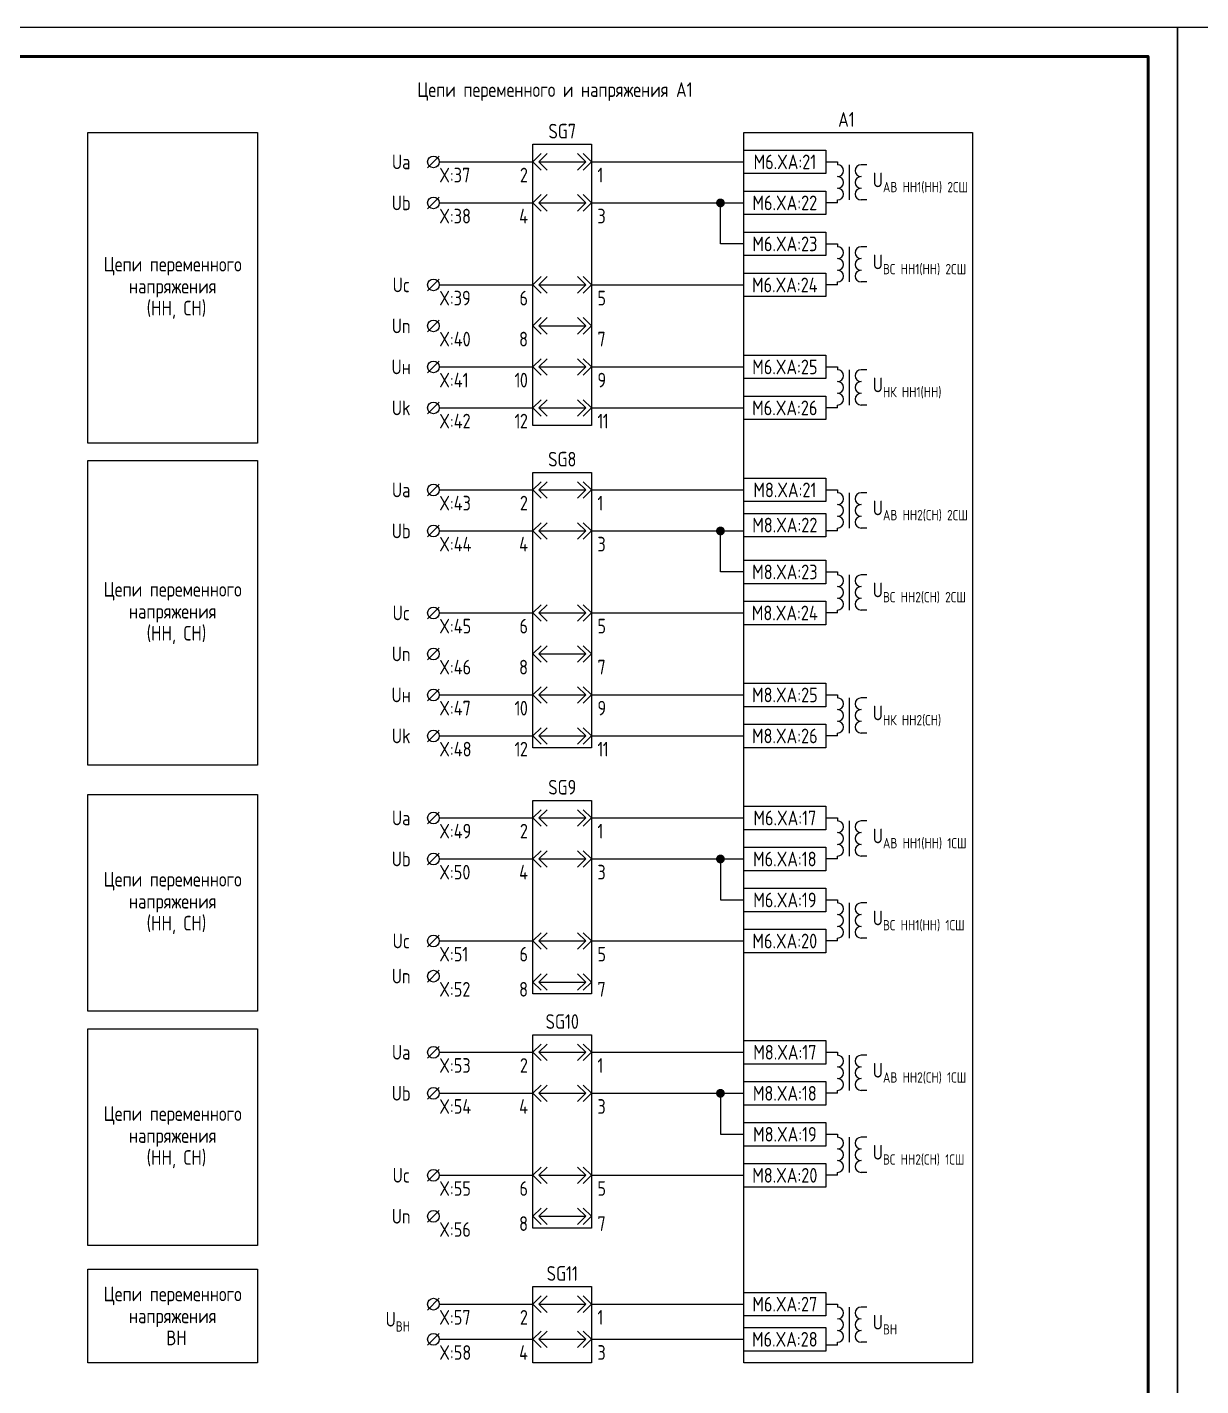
# Model space of a CAD drawing. Header units: millimetres. Extents: x -1117 to 5846, y -90 to 586.
# Drawn here: x 223.7 to 424, y 65.1 to 297 of the extents above; entities that cross this region are included whole.
import ezdxf

# ---------------------------------------------------------------- set-up
doc = ezdxf.new("R2010")
doc.units = ezdxf.units.MM
doc.styles.add('Gost_type_A', font='GOST_A.TTF')

# ---------------------------------------------------------------- blocks, each defined once
blk = doc.blocks.new('Формат_А3')
blk.add_lwpolyline([(-420, 297), (0, 297), (0, 0), (-420, 0)], close=True)
at = {"lineweight": 50}
blk.add_lwpolyline([(-400, 292), (-5, 292), (-5, 5), (-400, 5)], close=True, dxfattribs=at)
blk = doc.blocks.new('БИ_разъем')
for p, q in [((0, 0), (1.41, 1.41)), ((0, 0), (1.41, 1.41)), ((0, 0), (1.41, -1.41)), ((0, 0), (1.41, -1.41)), ((1, 0), (2.41, 1.41)), ((1, 0), (2.41, -1.41)), ((1, 0), (9, 0)), ((9, 0), (7.59, 1.41)), ((9, 0), (7.59, -1.41)), ((10, 0), (8.59, 1.41)), ((10, 0), (8.59, 1.41)), ((10, 0), (8.59, -1.41)), ((10, 0), (8.59, -1.41))]:
    blk.add_line(p, q)
blk = doc.blocks.new('POINT')
at = {"const_width": 0.75}
blk.add_lwpolyline([(-0.375, 0, 1), (0.375, 0, 1)], format="xyb", close=True, dxfattribs=at)

msp = doc.modelspace()

# ---------------------------------------------------------------- linework, layer by layer
for p, q in [((294, 275), (292, 273)), ((294.01, 274), (310, 274)), ((320.01, 274), (346, 274)), ((294, 268), (292, 266)), ((294.01, 267), (310, 267)), ((320.01, 267), (346, 267)), ((342, 260), (342, 267)), ((346, 260), (342, 260)), ((294, 254), (292, 252)), ((294.01, 253), (310, 253)), ((320.01, 253), (346, 253)), ((294, 247), (292, 245)), ((294, 240), (292, 238)), ((294.01, 239), (310, 239)), ((320.01, 239), (346, 239)), ((294, 233), (292, 231)), ((294.01, 232), (310, 232)), ((320.01, 232), (346, 232)), ((294, 219), (292, 217)), ((294.01, 218), (310, 218)), ((320.01, 218), (346, 218)), ((294, 212), (292, 210)), ((294.01, 211), (310, 211)), ((320.01, 211), (346, 211)), ((342, 204), (342, 211)), ((346, 204), (342, 204)), ((294, 198), (292, 196)), ((294.01, 197), (310, 197)), ((320.01, 197), (346, 197)), ((294, 191), (292, 189)), ((294, 184), (292, 182)), ((294.01, 183), (310, 183)), ((320.01, 183), (346, 183)), ((294, 177), (292, 175)), ((294.01, 176), (310, 176)), ((320.01, 176), (346, 176)), ((294, 163), (292, 161)), ((294.01, 162), (310, 162)), ((320.01, 162), (346, 162)), ((294, 156), (292, 154)), ((294.01, 155), (310, 155)), ((320.01, 155), (346, 155)), ((342, 155), (342, 148)), ((342, 148), (346, 148)), ((294, 142), (292, 140)), ((294.01, 141), (310, 141)), ((320.01, 141), (346, 141)), ((294, 136), (292, 134)), ((294, 123), (292, 121)), ((294.01, 122), (310, 122)), ((320.01, 122), (346, 122)), ((294, 116), (292, 114)), ((294.01, 115), (310, 115)), ((320.01, 115), (346, 115)), ((342, 115), (342, 108)), ((342, 108), (346, 108)), ((294, 102), (292, 100)), ((294.01, 101), (310, 101)), ((320.01, 101), (346, 101)), ((294, 95), (292, 93)), ((294, 80), (292, 78)), ((294, 79), (310, 79)), ((320, 79), (346, 79)), ((294, 74), (292, 72)), ((294.01, 73), (309.83, 73)), ((320, 73), (346, 73))]:
    msp.add_line(p, q)
at = {"ltscale": 4}
for p, q in [((360, 274), (362, 274)), ((362, 274), (362, 273.5)), ((362, 274), (362, 273.5)), ((364, 273.5), (364, 269.5)), ((364, 271.5), (364, 267.5)), ((367, 273.5), (366, 273.5)), ((362, 267), (360, 267)), ((362, 267), (362, 267.5)), ((367, 267.5), (366, 267.5)), ((360, 260), (362, 260)), ((362, 260), (362, 259.5)), ((362, 260), (362, 259.5)), ((364, 259.5), (364, 255.5)), ((364, 257.5), (364, 253.5)), ((367, 259.5), (366, 259.5)), ((362, 253), (360, 253)), ((362, 253), (362, 253.5)), ((367, 253.5), (366, 253.5)), ((360, 239), (362, 239)), ((362, 239), (362, 238.5)), ((362, 239), (362, 238.5)), ((364, 238.5), (364, 234.5)), ((367, 238.5), (366, 238.5)), ((364, 236.5), (364, 232.5)), ((362, 232), (360, 232)), ((362, 232), (362, 232.5)), ((367, 232.5), (366, 232.5)), ((360, 218), (362, 218)), ((362, 218), (362, 217.5)), ((362, 218), (362, 217.5)), ((364, 217.5), (364, 213.5)), ((367, 217.5), (366, 217.5)), ((364, 215.5), (364, 211.5)), ((362, 211), (362, 211.5)), ((367, 211.5), (366, 211.5)), ((362, 211), (360, 211)), ((360, 204), (362, 204)), ((362, 204), (362, 203.5)), ((362, 204), (362, 203.5)), ((364, 203.5), (364, 199.5)), ((367, 203.5), (366, 203.5)), ((364, 201.5), (364, 197.5)), ((362, 197), (362, 197.5)), ((367, 197.5), (366, 197.5)), ((362, 197), (360, 197)), ((360, 183), (362, 183)), ((362, 183), (362, 182.5)), ((362, 183), (362, 182.5)), ((364, 182.5), (364, 178.5)), ((367, 182.5), (366, 182.5)), ((364, 180.5), (364, 176.5)), ((362, 176), (362, 176.5)), ((367, 176.5), (366, 176.5)), ((362, 176), (360, 176)), ((360, 162), (362, 162)), ((362, 162), (362, 161.5)), ((362, 162), (362, 161.5)), ((364, 161.5), (364, 157.5)), ((367, 161.5), (366, 161.5)), ((364, 159.5), (364, 155.5)), ((362, 155), (362, 155.5)), ((367, 155.5), (366, 155.5)), ((362, 155), (360, 155)), ((360, 148), (362, 148)), ((362, 148), (362, 147.5)), ((362, 148), (362, 147.5)), ((364, 147.5), (364, 143.5)), ((367, 147.5), (366, 147.5)), ((364, 145.5), (364, 141.5)), ((362, 141), (362, 141.5)), ((367, 141.5), (366, 141.5)), ((362, 141), (360, 141)), ((360, 122), (362, 122)), ((362, 122), (362, 121.5)), ((362, 122), (362, 121.5)), ((364, 121.5), (364, 117.5)), ((367, 121.5), (366, 121.5)), ((364, 119.5), (364, 115.5)), ((362, 115), (360, 115)), ((362, 115), (362, 115.5)), ((367, 115.5), (366, 115.5)), ((360, 108), (362, 108)), ((362, 108), (362, 107.5)), ((362, 108), (362, 107.5)), ((364, 107.5), (364, 103.5)), ((367, 107.5), (366, 107.5)), ((364, 105.5), (364, 101.5)), ((362, 101), (360, 101)), ((362, 101), (362, 101.5)), ((367, 101.5), (366, 101.5)), ((360, 79), (362, 79)), ((362, 79), (362, 78.5)), ((362, 79), (362, 78.5)), ((364, 78.5), (364, 74.5)), ((367, 78.5), (366, 78.5)), ((364, 76.5), (364, 72.5)), ((362, 72), (360, 72)), ((362, 72), (362, 72.5)), ((367, 72.5), (366, 72.5))]:
    msp.add_line(p, q, dxfattribs=at)
for points in [[(263, 226), (234, 226), (234, 279), (263, 279)], [(346, 279), (385, 279), (385, 69), (346, 69)], [(310, 277), (320, 277), (320, 229), (310, 229)], [(346, 276), (360, 276), (360, 272), (346, 272)], [(346, 269), (360, 269), (360, 265), (346, 265)], [(346, 262), (360, 262), (360, 258), (346, 258)], [(346, 255), (360, 255), (360, 251), (346, 251)], [(346, 241), (360, 241), (360, 237), (346, 237)], [(346, 234), (360, 234), (360, 230), (346, 230)], [(263, 171), (234, 171), (234, 223), (263, 223)], [(310, 221), (320, 221), (320, 174), (310, 174)], [(346, 220), (360, 220), (360, 216), (346, 216)], [(346, 214), (360, 214), (360, 210), (346, 210)], [(346, 206), (360, 206), (360, 202), (346, 202)], [(346, 199), (360, 199), (360, 195), (346, 195)], [(346, 185), (360, 185), (360, 181), (346, 181)], [(346, 178), (360, 178), (360, 174), (346, 174)], [(263, 129), (234, 129), (234, 166), (263, 166)], [(310, 165), (320, 165), (320, 132), (310, 132)], [(346, 164), (360, 164), (360, 160), (346, 160)], [(346, 157), (360, 157), (360, 153), (346, 153)], [(346, 150), (360, 150), (360, 146), (346, 146)], [(346, 143), (360, 143), (360, 139), (346, 139)], [(263, 89), (234, 89), (234, 126), (263, 126)], [(310, 125), (320, 125), (320, 92), (310, 92)], [(346, 124), (360, 124), (360, 120), (346, 120)], [(346, 117), (360, 117), (360, 113), (346, 113)], [(346, 110), (360, 110), (360, 106), (346, 106)], [(346, 103), (360, 103), (360, 99), (346, 99)], [(263, 69), (234, 69), (234, 85), (263, 85)], [(310, 82), (320, 82), (320, 69), (310, 69)], [(346, 81), (360, 81), (360, 77), (346, 77)], [(346, 75), (360, 75), (360, 71), (346, 71)]]:
    msp.add_lwpolyline(points, close=True)
for centre in [(293, 274), (293, 267), (293, 253), (293, 246), (293, 239), (293, 232), (293, 218), (293, 211), (293, 197), (293, 190), (293, 183), (293, 176), (293, 162), (293, 155), (293, 141), (293, 135), (293, 122), (293, 115), (293, 101), (293, 94), (293, 79), (293, 73)]:
    msp.add_circle(centre, 1)
for centre, start, end in [((362, 272.5), 270, 90), ((362, 270.5), 270, 90), ((366, 272.5), 90, 270), ((366, 272.5), 90, 270), ((366, 270.5), 90, 270), ((366, 270.5), 90, 270), ((362, 268.5), 270, 90), ((366, 268.5), 90, 270), ((362, 258.5), 270, 90), ((362, 256.5), 270, 90), ((366, 258.5), 90, 270), ((366, 258.5), 90, 270), ((366, 256.5), 90, 270), ((366, 256.5), 90, 270), ((362, 254.5), 270, 90), ((366, 254.5), 90, 270), ((362, 237.5), 270, 90), ((366, 237.5), 90, 270), ((366, 237.5), 90, 270), ((362, 235.5), 270, 90), ((362, 233.5), 270, 90), ((366, 235.5), 90, 270), ((366, 235.5), 90, 270), ((366, 233.5), 90, 270), ((362, 216.5), 270, 90), ((366, 216.5), 90, 270), ((366, 216.5), 90, 270), ((362, 214.5), 270, 90), ((362, 212.5), 270, 90), ((366, 214.5), 90, 270), ((366, 214.5), 90, 270), ((366, 212.5), 90, 270), ((362, 202.5), 270, 90), ((366, 202.5), 90, 270), ((366, 202.5), 90, 270), ((362, 200.5), 270, 90), ((362, 198.5), 270, 90), ((366, 200.5), 90, 270), ((366, 200.5), 90, 270), ((366, 198.5), 90, 270), ((362, 181.5), 270, 90), ((366, 181.5), 90, 270), ((366, 181.5), 90, 270), ((362, 179.5), 270, 90), ((366, 179.5), 90, 270), ((366, 179.5), 90, 270), ((362, 177.5), 270, 90), ((366, 177.5), 90, 270), ((362, 160.5), 270, 90), ((366, 160.5), 90, 270), ((366, 160.5), 90, 270), ((362, 158.5), 270, 90), ((366, 158.5), 90, 270), ((366, 158.5), 90, 270), ((362, 156.5), 270, 90), ((366, 156.5), 90, 270), ((362, 146.5), 270, 90), ((366, 146.5), 90, 270), ((366, 146.5), 90, 270), ((362, 144.5), 270, 90), ((366, 144.5), 90, 270), ((366, 144.5), 90, 270), ((362, 142.5), 270, 90), ((366, 142.5), 90, 270), ((362, 120.5), 270, 90), ((366, 120.5), 90, 270), ((366, 120.5), 90, 270), ((362, 118.5), 270, 90), ((366, 118.5), 90, 270), ((366, 118.5), 90, 270), ((362, 116.5), 270, 90), ((366, 116.5), 90, 270), ((362, 106.5), 270, 90), ((366, 106.5), 90, 270), ((366, 106.5), 90, 270), ((362, 104.5), 270, 90), ((366, 104.5), 90, 270), ((366, 104.5), 90, 270), ((362, 102.5), 270, 90), ((366, 102.5), 90, 270), ((362, 77.5), 270, 90), ((366, 77.5), 90, 270), ((366, 77.5), 90, 270), ((362, 75.5), 270, 90), ((362, 73.5), 270, 90), ((366, 75.5), 90, 270), ((366, 75.5), 90, 270), ((366, 73.5), 90, 270)]:
    msp.add_arc(centre, 1, start, end, dxfattribs=at)

# ---------------------------------------------------------------- block references
at = {"color": 1}
for p in [(420, 0), (840, 0)]:
    msp.add_blockref('Формат_А3', p, dxfattribs=at)
for name, p in [('БИ_разъем', (310, 274)), ('БИ_разъем', (310, 267)), ('POINT', (342, 267)), ('БИ_разъем', (310, 253)), ('БИ_разъем', (310, 246)), ('БИ_разъем', (310, 239)), ('БИ_разъем', (310, 232)), ('БИ_разъем', (310, 218)), ('БИ_разъем', (310, 211)), ('POINT', (342, 211)), ('БИ_разъем', (310, 197)), ('БИ_разъем', (310, 190)), ('БИ_разъем', (310, 183)), ('БИ_разъем', (310, 176)), ('БИ_разъем', (310, 162)), ('БИ_разъем', (310, 155)), ('POINT', (342, 155)), ('БИ_разъем', (310, 141)), ('БИ_разъем', (310, 134)), ('БИ_разъем', (310, 122)), ('БИ_разъем', (310, 115)), ('POINT', (342, 115)), ('БИ_разъем', (310, 101)), ('БИ_разъем', (310, 94)), ('БИ_разъем', (310, 79)), ('БИ_разъем', (310, 73))]:
    msp.add_blockref(name, p)

# ---------------------------------------------------------------- texts
at = {"char_height": 2.5, "line_spacing_factor": 0.9, "style": 'Gost_type_A'}
for s, insert, width, attachment_point in [('Цепи переменного и напряжения А1', (313.75, 286), 197.5, 5), ('A1', (363.5, 280), 35, 8), ('SG7', (315, 278), 10, 8), ('Ua', (287.5, 274), 11, 5), ('X:37', (294, 273), 8, 1), ('{\\T0.9;2}', (309, 273), 5, 3), ('{\\T0.9;1}', (321, 273), 5, 1), ('Ub', (287.5, 267), 11, 5), ('X:38', (294, 266), 8, 1), ('{\\T0.9;4}', (309, 266), 5, 3), ('{\\T0.9;3}', (321, 266), 5, 1), ('Цепи переменного напряжения  \\P (НН, СН)', (248.5, 252.5), 29, 5), ('Uc', (287.5, 253), 11, 5), ('X:39', (294, 252), 8, 1), ('{\\T0.9;6}', (309, 252), 5, 3), ('{\\T0.9;5}', (321, 252), 5, 1), ('Un', (287.5, 246), 11, 5), ('X:40', (294, 245), 8, 1), ('{\\T0.9;8}', (309, 245), 5, 3), ('{\\T0.9;7}', (321, 245), 5, 1), ('Uн', (287.5, 239), 11, 5), ('X:41', (294, 238), 8, 1), ('{\\T0.9;10}', (309, 238), 5, 3), ('{\\T0.9;9}', (321, 238), 5, 1), ('Uk', (287.5, 232), 11, 5), ('X:42', (294, 231), 8, 1), ('{\\T0.9;12}', (309, 231), 5, 3), ('{\\T0.9;11}', (321, 231), 5, 1), ('SG8', (315, 222), 10, 8), ('Ua', (287.5, 218), 11, 5), ('X:43', (294, 217), 8, 1), ('{\\T0.9;2}', (309, 217), 5, 3), ('{\\T0.9;1}', (321, 217), 5, 1), ('Ub', (287.5, 211), 11, 5), ('X:44', (294, 210), 8, 1), ('{\\T0.9;4}', (309, 210), 5, 3), ('{\\T0.9;3}', (321, 210), 5, 1), ('Цепи переменного напряжения\\P (НН, СН)', (248.5, 197), 29, 5), ('Uc', (287.5, 197), 11, 5), ('X:45', (294, 196), 8, 1), ('{\\T0.9;6}', (309, 196), 5, 3), ('{\\T0.9;5}', (321, 196), 5, 1), ('Un', (287.5, 190), 11, 5), ('X:46', (294, 189), 8, 1), ('{\\T0.9;8}', (309, 189), 5, 3), ('{\\T0.9;7}', (321, 189), 5, 1), ('Uн', (287.5, 183), 11, 5), ('X:47', (294, 182), 8, 1), ('{\\T0.9;10}', (309, 182), 5, 3), ('{\\T0.9;9}', (321, 182), 5, 1), ('Uk', (287.5, 176), 11, 5), ('X:48', (294, 175), 8, 1), ('{\\T0.9;12}', (309, 175), 5, 3), ('{\\T0.9;11}', (321, 175), 5, 1), ('SG9', (315, 166), 10, 8), ('Ua', (287.5, 162), 11, 5), ('X:49', (294, 161), 8, 1), ('{\\T0.9;2}', (309, 161), 5, 3), ('{\\T0.9;1}', (321, 161), 5, 1), ('Ub', (287.5, 155), 11, 5), ('X:50', (294, 154), 8, 1), ('{\\T0.9;4}', (309, 154), 5, 3), ('{\\T0.9;3}', (321, 154), 5, 1), ('Цепи переменного напряжения  \\P (НН, СН)', (248.5, 147.5), 29, 5), ('Uc', (287.5, 141), 11, 5), ('X:51', (294, 140), 8, 1), ('{\\T0.9;6}', (309, 140), 5, 3), ('{\\T0.9;5}', (321, 140), 5, 1), ('Un', (287.5, 135), 11, 5), ('X:52', (294, 134), 8, 1), ('{\\T0.9;8}', (309, 134), 5, 3), ('{\\T0.9;7}', (321, 134), 5, 1), ('SG10', (315, 126), 10, 8), ('Ua', (287.5, 122), 11, 5), ('X:53', (294, 121), 8, 1), ('{\\T0.9;2}', (309, 121), 5, 3), ('{\\T0.9;1}', (321, 121), 5, 1), ('Ub', (287.5, 115), 11, 5), ('X:54', (294, 114), 8, 1), ('{\\T0.9;4}', (309, 114), 5, 3), ('{\\T0.9;3}', (321, 114), 5, 1), ('Цепи переменного напряжения\\P (НН, СН)', (248.5, 107.5), 29, 5), ('Uc', (287.5, 101), 11, 5), ('X:55', (294, 100), 8, 1), ('{\\T0.9;6}', (309, 100), 5, 3), ('{\\T0.9;5}', (321, 100), 5, 1), ('Un', (287.5, 94), 11, 5), ('X:56', (294, 93), 8, 1), ('{\\T0.9;8}', (309, 94), 5, 3), ('{\\T0.9;7}', (321, 94), 5, 1), ('SG11', (315, 83), 10, 8), ('Цепи переменного напряжения\\P BH', (248.5, 77), 29, 5), ('\\A1;U{\\H0.7x;\\S^ BH;}', (289, 76), 6, 6), ('X:57', (294, 78), 10, 1), ('{\\T0.9;2}', (309, 78), 5, 3), ('{\\T0.9;1}', (321, 78), 5, 1), ('X:58', (294, 72), 10, 1), ('{\\T0.9;4}', (309, 72), 5, 3), ('{\\T0.9;3}', (321, 72), 5, 1)]:
    msp.add_mtext(s, dxfattribs=dict(at, insert=insert, width=width, attachment_point=attachment_point))
at = {"char_height": 2.5, "style": 'Gost_type_A'}
for s, insert, width, attachment_point in [('M6.XA:21', (353, 274), 14, 5), ('\\A1;U{\\H0.7x;\\S^ AВ НН1(НН) 2СШ;}', (368, 270.5), 12, 4), ('M6.XA:22', (352.99, 267), 14.018, 5), ('M6.XA:23', (353, 260), 14, 5), ('\\A1;U{\\H0.7x;\\S^ ВС НН1(НН) 2СШ;}', (368, 256.5), 12, 4), ('M6.XA:24', (352.99, 252.99), 14.018, 5), ('M6.XA:25', (353, 239), 14, 5), ('\\A1;U{\\H0.7x;\\S^ НК НН1(НН);}', (368, 235.5), 12, 4), ('M6.XA:26', (352.99, 232), 14.018, 5), ('M8.XA:21', (353, 218), 14, 5), ('\\A1;U{\\H0.7x;\\S^ AВ НН2(СН) 2СШ;}', (368, 214.5), 12, 4), ('M8.XA:22', (352.99, 212), 14.018, 5), ('M8.XA:23', (353, 204), 14, 5), ('\\A1;U{\\H0.7x;\\S^ ВС НН2(СН) 2СШ;}', (368, 200.5), 12, 4), ('M8.XA:24', (352.99, 196.99), 14.018, 5), ('M8.XA:25', (353, 183), 14, 5), ('\\A1;U{\\H0.7x;\\S^ НК НН2(СН);}', (368, 179.5), 12, 4), ('M8.XA:26', (352.99, 176), 14.018, 5), ('M6.XA:17', (353, 162), 14, 5), ('\\A1;U{\\H0.7x;\\S^ AВ НН1(НН) 1СШ;}', (368, 158.5), 12, 4), ('M6.XA:18', (352.99, 154.99), 14.018, 5), ('M6.XA:19', (353, 148), 14, 5), ('\\A1;U{\\H0.7x;\\S^ ВС НН1(НН) 1СШ;}', (368, 144.5), 12, 4), ('M6.XA:20', (352.99, 140.99), 14.018, 5), ('M8.XA:17', (353, 122), 14, 5), ('\\A1;U{\\H0.7x;\\S^ AВ НН2(СН) 1СШ;}', (368, 118.5), 12, 4), ('M8.XA:18', (352.99, 114.99), 14.018, 5), ('M8.XA:19', (353, 108), 14, 5), ('\\A1;U{\\H0.7x;\\S^ ВС НН2(СН) 1СШ;}', (368, 104.5), 12, 4), ('M8.XA:20', (352.99, 100.99), 14.018, 5), ('M6.XA:27', (352.99, 79), 14.018, 5), ('\\A1;U{\\H0.7x;\\S^ ВН;}', (368, 75.5), 12, 4), ('M6.XA:28', (352.99, 73), 14.018, 5)]:
    msp.add_mtext(s, dxfattribs=dict(at, insert=insert, width=width, attachment_point=attachment_point))

doc.saveas('drawing.dxf')
